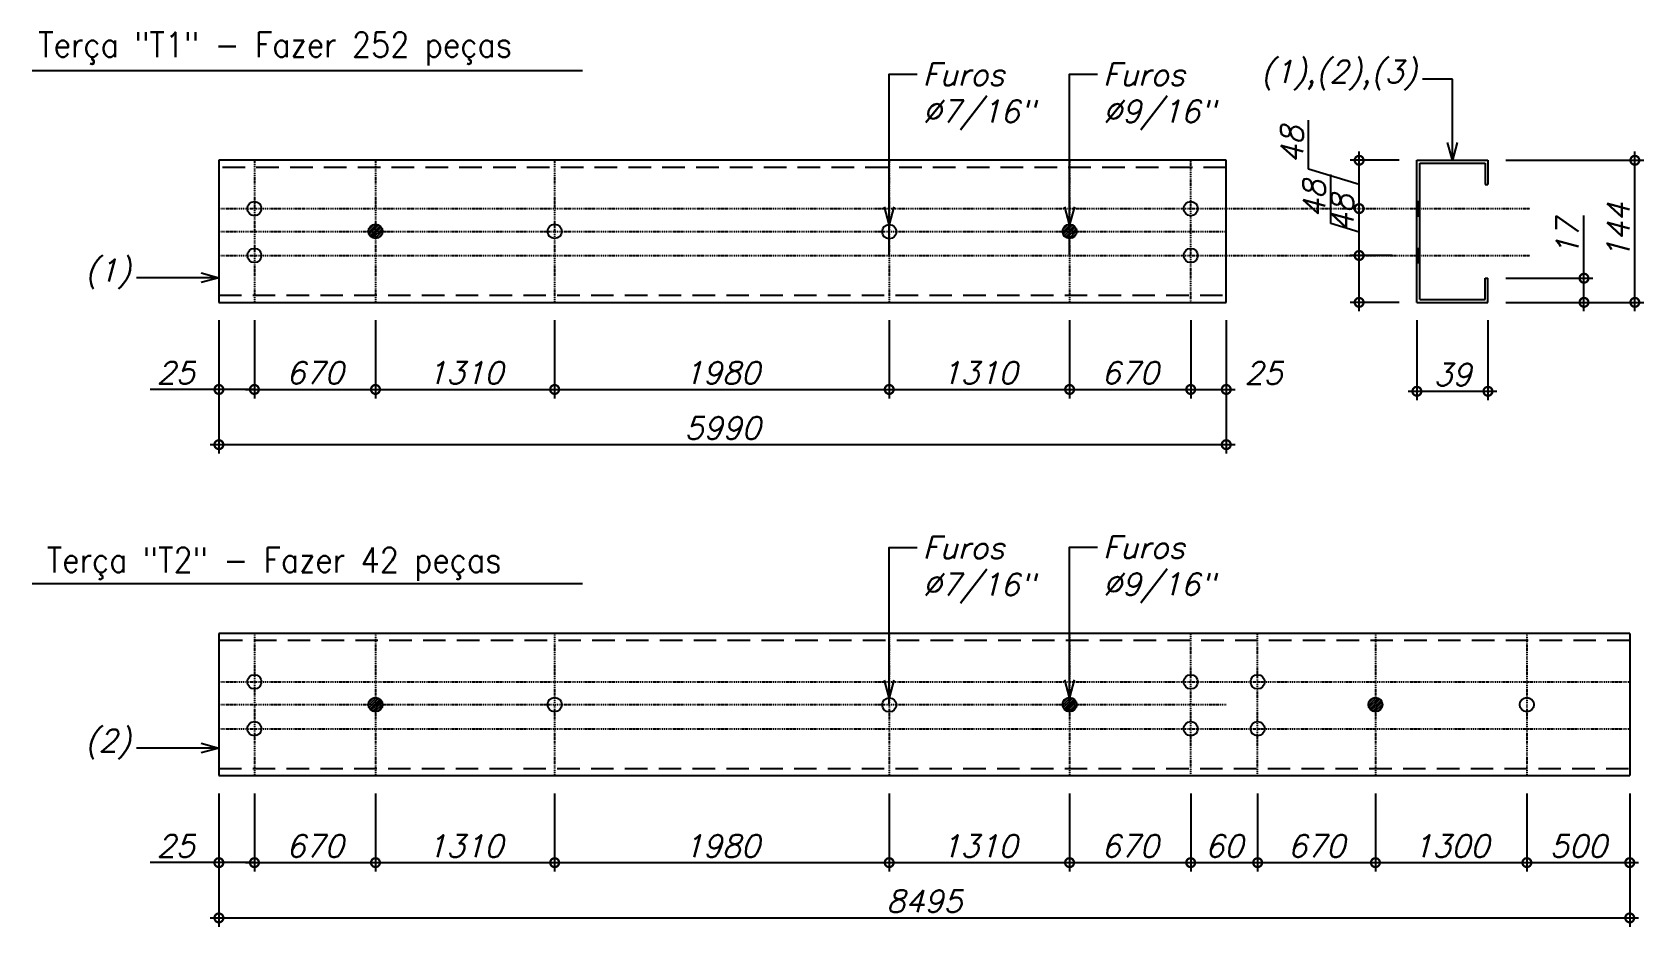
# Model space of a CAD drawing. Header units: millimetres. Extents: x -287396 to 401320, y -174247 to 142644.
# Drawn here: x -114566 to -112297, y 137158 to 138417 of the extents above; entities that cross this region are included whole.
import ezdxf

# ---------------------------------------------------------------- set-up
doc = ezdxf.new("R2010")
doc.units = ezdxf.units.MM
doc.header["$LTSCALE"] = 2.5
doc.linetypes.add('DASHDOT', pattern=[1, 0.5, -0.25, 0, -0.25])
doc.linetypes.add('DASHED', pattern=[19.05, 12.7, -6.35])
doc.styles.add('ROMANS', font='romans', dxfattribs={"oblique": 15})
doc.dimstyles.new('Esc. 12.5', dxfattribs={"dimscale": 12.5, "dimtxt": 2.5, "dimasz": 2, "dimexe": 1, "dimexo": 2, "dimtad": 1, "dimdec": 0, "dimtxsty": 'ROMANS', "dimblk": 'DOTSMALL', "dimcen": 2.5, "dimdle": 1, "dimclrd": 2, "dimclre": 2, "dimadec": 0, "dimazin": 0, "dimtfac": 1, "dimtdec": 0, "dimtmove": 0, "dimatfit": 3, "dimldrblk": 'OPEN30', "dimfxl": 1, "dimarcsym": 0})

# ---------------------------------------------------------------- blocks, each defined once
blk = doc.blocks.new('_DotSmall')
at = {"color": 0, "linetype": 'ByBlock', "const_width": 0.5}
blk.add_lwpolyline([(-0.0625, 0, 1), (0.0625, 0, 1)], format="xyb", close=True, dxfattribs=at)
blk = doc.blocks.new('*D357')
at = {"color": 2, "lineweight": -2}
for p, q in [((-114303.1, 138012), (-114303.1, 137901.9)), ((-114253.1, 138012), (-114253.1, 137901.9)), ((-114303.1, 137914.4), (-114399.8, 137914.4)), ((-114253.1, 137914.4), (-114315.6, 137914.4))]:
    blk.add_line(p, q, dxfattribs=at)
at = {"layer": 'DEFPOINTS', "color": 0}
for p in [(-114303.1, 138037), (-114253.1, 138037), (-114253.1, 137914.4)]:
    blk.add_point(p, dxfattribs=at)
at = {"color": 2, "lineweight": -2, "xscale": 25, "yscale": 25, "zscale": 25, "rotation": 180}
blk.add_blockref('_DotSmall', (-114303.1, 137914.4), dxfattribs=at)
at = {"color": 2, "lineweight": -2, "xscale": 25, "yscale": 25, "zscale": 25}
blk.add_blockref('_DotSmall', (-114253.1, 137914.4), dxfattribs=at)
at = {"color": 0, "insert": (-114363.9, 137937.9), "char_height": 31.25, "attachment_point": 5, "style": 'ROMANS'}
blk.add_mtext('25', dxfattribs=at)
blk = doc.blocks.new('_OPEN30')
at = {"color": 0, "linetype": 'ByBlock', "ltscale": 0.5}
for p, q in [((-1, 0.268), (0, 0)), ((0, 0), (-1, -0.268)), ((0, 0), (-1, 0))]:
    blk.add_line(p, q, dxfattribs=at)
blk = doc.blocks.new('*D358')
at = {"color": 2, "lineweight": -2}
for p, q in [((-114253.1, 138012), (-114253.1, 137901.9)), ((-114082.7, 138012), (-114082.7, 137901.9)), ((-114265.6, 137914.4), (-114070.2, 137914.4))]:
    blk.add_line(p, q, dxfattribs=at)
at = {"layer": 'DEFPOINTS', "color": 0}
for p in [(-114253.1, 138037), (-114082.7, 138037), (-114082.7, 137914.4)]:
    blk.add_point(p, dxfattribs=at)
at = {"color": 2, "lineweight": -2, "xscale": 25, "yscale": 25, "zscale": 25, "rotation": 180}
blk.add_blockref('_DotSmall', (-114253.1, 137914.4), dxfattribs=at)
at = {"color": 2, "lineweight": -2, "xscale": 25, "yscale": 25, "zscale": 25}
blk.add_blockref('_DotSmall', (-114082.7, 137914.4), dxfattribs=at)
at = {"color": 0, "insert": (-114167.9, 137937.9), "char_height": 31.25, "attachment_point": 5, "style": 'ROMANS'}
blk.add_mtext('670', dxfattribs=at)
blk = doc.blocks.new('*D359')
at = {"color": 2, "lineweight": -2}
for p, q in [((-113830.5, 138012), (-113830.5, 137901.9)), ((-113359.6, 138012), (-113359.6, 137901.9)), ((-113843, 137914.4), (-113347.1, 137914.4))]:
    blk.add_line(p, q, dxfattribs=at)
at = {"layer": 'DEFPOINTS', "color": 0}
for p in [(-113830.5, 138037), (-113359.6, 138037), (-113359.6, 137914.4)]:
    blk.add_point(p, dxfattribs=at)
at = {"color": 2, "lineweight": -2, "xscale": 25, "yscale": 25, "zscale": 25, "rotation": 180}
blk.add_blockref('_DotSmall', (-113830.5, 137914.4), dxfattribs=at)
at = {"color": 2, "lineweight": -2, "xscale": 25, "yscale": 25, "zscale": 25}
blk.add_blockref('_DotSmall', (-113359.6, 137914.4), dxfattribs=at)
at = {"color": 0, "insert": (-113595.1, 137937.9), "char_height": 31.25, "attachment_point": 5, "style": 'ROMANS'}
blk.add_mtext('1980', dxfattribs=at)
blk = doc.blocks.new('*D360')
at = {"color": 2, "lineweight": -2}
for p, q in [((-113359.6, 138012), (-113359.6, 137901.9)), ((-113105.7, 138012), (-113105.7, 137901.9)), ((-113372.1, 137914.4), (-113093.2, 137914.4))]:
    blk.add_line(p, q, dxfattribs=at)
at = {"layer": 'DEFPOINTS', "color": 0}
for p in [(-113359.6, 138037), (-113105.7, 138037), (-113105.7, 137914.4)]:
    blk.add_point(p, dxfattribs=at)
at = {"color": 2, "lineweight": -2, "xscale": 25, "yscale": 25, "zscale": 25, "rotation": 180}
blk.add_blockref('_DotSmall', (-113359.6, 137914.4), dxfattribs=at)
at = {"color": 2, "lineweight": -2, "xscale": 25, "yscale": 25, "zscale": 25}
blk.add_blockref('_DotSmall', (-113105.7, 137914.4), dxfattribs=at)
at = {"color": 0, "insert": (-113232.7, 137937.9), "char_height": 31.25, "attachment_point": 5, "style": 'ROMANS'}
blk.add_mtext('1310', dxfattribs=at)
blk = doc.blocks.new('*D361')
at = {"color": 2, "lineweight": -2}
for p, q in [((-113105.7, 138012), (-113105.7, 137901.9)), ((-112935.2, 138012), (-112935.2, 137901.9)), ((-113118.2, 137914.4), (-112922.7, 137914.4))]:
    blk.add_line(p, q, dxfattribs=at)
at = {"layer": 'DEFPOINTS', "color": 0}
for p in [(-113105.7, 138037), (-112935.2, 138037), (-112935.2, 137914.4)]:
    blk.add_point(p, dxfattribs=at)
at = {"color": 2, "lineweight": -2, "xscale": 25, "yscale": 25, "zscale": 25, "rotation": 180}
blk.add_blockref('_DotSmall', (-113105.7, 137914.4), dxfattribs=at)
at = {"color": 2, "lineweight": -2, "xscale": 25, "yscale": 25, "zscale": 25}
blk.add_blockref('_DotSmall', (-112935.2, 137914.4), dxfattribs=at)
at = {"color": 0, "insert": (-113020.5, 137937.9), "char_height": 31.25, "attachment_point": 5, "style": 'ROMANS'}
blk.add_mtext('670', dxfattribs=at)
blk = doc.blocks.new('*D362')
at = {"color": 2, "lineweight": -2}
for p, q in [((-112935.2, 138012), (-112935.2, 137901.9)), ((-112885.2, 138012), (-112885.2, 137901.9)), ((-112947.7, 137914.4), (-112872.7, 137914.4))]:
    blk.add_line(p, q, dxfattribs=at)
at = {"layer": 'DEFPOINTS', "color": 0}
for p in [(-112935.2, 138037), (-112885.2, 138037), (-112885.2, 137914.4)]:
    blk.add_point(p, dxfattribs=at)
at = {"color": 2, "lineweight": -2, "xscale": 25, "yscale": 25, "zscale": 25, "rotation": 180}
blk.add_blockref('_DotSmall', (-112935.2, 137914.4), dxfattribs=at)
at = {"color": 2, "lineweight": -2, "xscale": 25, "yscale": 25, "zscale": 25}
blk.add_blockref('_DotSmall', (-112885.2, 137914.4), dxfattribs=at)
at = {"color": 0, "insert": (-112832.7, 137937.5), "char_height": 31.25, "attachment_point": 5, "style": 'ROMANS'}
blk.add_mtext('25', dxfattribs=at)
blk = doc.blocks.new('*D288')
at = {"color": 2, "lineweight": -2}
for p, q in [((-114082.7, 138012), (-114082.7, 137901.9)), ((-113830.5, 138012), (-113830.5, 137901.9)), ((-114095.2, 137914.4), (-113818, 137914.4))]:
    blk.add_line(p, q, dxfattribs=at)
at = {"layer": 'DEFPOINTS', "color": 0}
for p in [(-114082.7, 138037), (-113830.5, 138037), (-113830.5, 137914.4)]:
    blk.add_point(p, dxfattribs=at)
at = {"color": 2, "lineweight": -2, "xscale": 25, "yscale": 25, "zscale": 25, "rotation": 180}
blk.add_blockref('_DotSmall', (-114082.7, 137914.4), dxfattribs=at)
at = {"color": 2, "lineweight": -2, "xscale": 25, "yscale": 25, "zscale": 25}
blk.add_blockref('_DotSmall', (-113830.5, 137914.4), dxfattribs=at)
at = {"color": 0, "insert": (-113956.6, 137937.9), "char_height": 31.25, "attachment_point": 5, "style": 'ROMANS'}
blk.add_mtext('1310', dxfattribs=at)
blk = doc.blocks.new('*D289')
at = {"color": 2, "lineweight": -2}
for p, q in [((-114303.1, 138012), (-114303.1, 137824.2)), ((-112885.2, 138012), (-112885.2, 137824.2)), ((-114315.6, 137836.7), (-112872.7, 137836.7))]:
    blk.add_line(p, q, dxfattribs=at)
at = {"layer": 'DEFPOINTS', "color": 0}
for p in [(-114303.1, 138037), (-112885.2, 138037), (-112885.2, 137836.7)]:
    blk.add_point(p, dxfattribs=at)
at = {"color": 2, "lineweight": -2, "xscale": 25, "yscale": 25, "zscale": 25, "rotation": 180}
blk.add_blockref('_DotSmall', (-114303.1, 137836.7), dxfattribs=at)
at = {"color": 2, "lineweight": -2, "xscale": 25, "yscale": 25, "zscale": 25}
blk.add_blockref('_DotSmall', (-112885.2, 137836.7), dxfattribs=at)
at = {"color": 0, "insert": (-113594.2, 137860.1), "char_height": 31.25, "attachment_point": 5, "style": 'ROMANS'}
blk.add_mtext('5990', dxfattribs=at)
blk = doc.blocks.new('*D363')
at = {"color": 2, "lineweight": -2}
for p, q in [((-112616.8, 138012), (-112616.8, 137899.3)), ((-112516.8, 138012), (-112516.8, 137899.3)), ((-112629.3, 137911.8), (-112504.3, 137911.8))]:
    blk.add_line(p, q, dxfattribs=at)
at = {"layer": 'DEFPOINTS', "color": 0}
for p in [(-112616.8, 138037), (-112516.8, 138037), (-112516.8, 137911.8)]:
    blk.add_point(p, dxfattribs=at)
at = {"color": 2, "lineweight": -2, "xscale": 25, "yscale": 25, "zscale": 25, "rotation": 180}
blk.add_blockref('_DotSmall', (-112616.8, 137911.8), dxfattribs=at)
at = {"color": 2, "lineweight": -2, "xscale": 25, "yscale": 25, "zscale": 25}
blk.add_blockref('_DotSmall', (-112516.8, 137911.8), dxfattribs=at)
at = {"color": 0, "insert": (-112566.8, 137935.3), "char_height": 31.25, "attachment_point": 5, "style": 'ROMANS'}
blk.add_mtext('39', dxfattribs=at)
blk = doc.blocks.new('*D364')
at = {"color": 2, "lineweight": -2}
for p, q in [((-112381.6, 138071), (-112381.6, 138159.3)), ((-112491.8, 138071), (-112369.1, 138071)), ((-112381.6, 138024.5), (-112381.6, 138071)), ((-112491.8, 138037), (-112369.1, 138037))]:
    blk.add_line(p, q, dxfattribs=at)
at = {"layer": 'DEFPOINTS', "color": 0}
for p in [(-112516.8, 138071), (-112381.6, 138071), (-112516.8, 138037)]:
    blk.add_point(p, dxfattribs=at)
at = {"color": 2, "lineweight": -2, "xscale": 25, "yscale": 25, "zscale": 25}
for p, rotation in [((-112381.6, 138071), 90), ((-112381.6, 138037), 270)]:
    blk.add_blockref('_DotSmall', p, dxfattribs=dict(at, rotation=rotation))
at = {"color": 0, "insert": (-112405, 138127.6), "char_height": 31.25, "attachment_point": 5, "rotation": 90, "style": 'ROMANS'}
blk.add_mtext('17', dxfattribs=at)
blk = doc.blocks.new('*D365')
at = {"color": 2, "lineweight": -2}
for p, q in [((-112491.8, 138237), (-112297.5, 138237)), ((-112310, 138024.5), (-112310, 138249.5)), ((-112491.8, 138037), (-112297.5, 138037))]:
    blk.add_line(p, q, dxfattribs=at)
at = {"layer": 'DEFPOINTS', "color": 0}
for p in [(-112516.8, 138237), (-112310, 138237), (-112516.8, 138037)]:
    blk.add_point(p, dxfattribs=at)
at = {"color": 2, "lineweight": -2, "xscale": 25, "yscale": 25, "zscale": 25}
for p, rotation in [((-112310, 138237), 90), ((-112310, 138037), 270)]:
    blk.add_blockref('_DotSmall', p, dxfattribs=dict(at, rotation=rotation))
at = {"color": 0, "insert": (-112333.4, 138137), "char_height": 31.25, "attachment_point": 5, "rotation": 90, "style": 'ROMANS'}
blk.add_mtext('144', dxfattribs=at)
blk = doc.blocks.new('*D366')
at = {"color": 2, "lineweight": -2}
for p, q in [((-112698.1, 138103), (-112698.1, 138197.1)), ((-112651.5, 138103), (-112710.6, 138103)), ((-112698.1, 138024.5), (-112698.1, 138103)), ((-112641.8, 138037), (-112710.6, 138037))]:
    blk.add_line(p, q, dxfattribs=at)
at = {"layer": 'DEFPOINTS', "color": 0}
for p in [(-112698.1, 138103), (-112626.5, 138103), (-112616.8, 138037)]:
    blk.add_point(p, dxfattribs=at)
at = {"color": 2, "lineweight": -2, "xscale": 25, "yscale": 25, "zscale": 25}
for p, rotation in [((-112698.1, 138103), 90), ((-112698.1, 138037), 270)]:
    blk.add_blockref('_DotSmall', p, dxfattribs=dict(at, rotation=rotation))
at = {"color": 0, "insert": (-112721.5, 138162.5), "char_height": 31.25, "attachment_point": 5, "rotation": 90, "style": 'ROMANS'}
blk.add_mtext('48', dxfattribs=at)
blk = doc.blocks.new('*D367')
at = {"color": 2, "lineweight": -2}
for p, q in [((-112738, 138147.9), (-112738, 138217)), ((-112723.1, 138169), (-112710.6, 138169)), ((-112698.1, 138090.5), (-112698.1, 138181.5)), ((-112698.1, 138136), (-112738, 138147.9)), ((-112651.5, 138103), (-112710.6, 138103))]:
    blk.add_line(p, q, dxfattribs=at)
at = {"layer": 'DEFPOINTS', "color": 0}
for p in [(-112698.1, 138169), (-112698.1, 138169), (-112626.5, 138103)]:
    blk.add_point(p, dxfattribs=at)
at = {"color": 2, "lineweight": -2, "xscale": 25, "yscale": 25, "zscale": 25}
for p, rotation in [((-112698.1, 138169), 90), ((-112698.1, 138103), 270)]:
    blk.add_blockref('_DotSmall', p, dxfattribs=dict(at, rotation=rotation))
at = {"color": 0, "insert": (-112761.4, 138182.5), "char_height": 31.25, "attachment_point": 5, "rotation": 90, "style": 'ROMANS'}
blk.add_mtext('48', dxfattribs=at)
blk = doc.blocks.new('*D368')
at = {"color": 2, "lineweight": -2}
for p, q in [((-112769.2, 138224.3), (-112769.2, 138293.4)), ((-112641.8, 138237), (-112710.6, 138237)), ((-112698.1, 138156.5), (-112698.1, 138249.5)), ((-112698.1, 138203), (-112769.2, 138224.3)), ((-112723.1, 138169), (-112710.6, 138169))]:
    blk.add_line(p, q, dxfattribs=at)
at = {"layer": 'DEFPOINTS', "color": 0}
for p in [(-112698.1, 138237), (-112616.8, 138237), (-112698.1, 138169)]:
    blk.add_point(p, dxfattribs=at)
at = {"color": 2, "lineweight": -2, "xscale": 25, "yscale": 25, "zscale": 25}
for p, rotation in [((-112698.1, 138237), 90), ((-112698.1, 138169), 270)]:
    blk.add_blockref('_DotSmall', p, dxfattribs=dict(at, rotation=rotation))
at = {"color": 0, "insert": (-112792.6, 138258.8), "char_height": 31.25, "attachment_point": 5, "rotation": 90, "style": 'ROMANS'}
blk.add_mtext('48', dxfattribs=at)
blk = doc.blocks.new('*D369')
at = {"color": 2, "lineweight": -2}
for p, q in [((-114303.1, 137345.8), (-114303.1, 137235.8)), ((-114253.1, 137345.8), (-114253.1, 137235.8)), ((-114303.1, 137248.3), (-114399.8, 137248.3)), ((-114253.1, 137248.3), (-114315.6, 137248.3))]:
    blk.add_line(p, q, dxfattribs=at)
at = {"layer": 'DEFPOINTS', "color": 0}
for p in [(-114303.1, 137370.8), (-114253.1, 137370.8), (-114253.1, 137248.3)]:
    blk.add_point(p, dxfattribs=at)
at = {"color": 2, "lineweight": -2, "xscale": 25, "yscale": 25, "zscale": 25, "rotation": 180}
blk.add_blockref('_DotSmall', (-114303.1, 137248.3), dxfattribs=at)
at = {"color": 2, "lineweight": -2, "xscale": 25, "yscale": 25, "zscale": 25}
blk.add_blockref('_DotSmall', (-114253.1, 137248.3), dxfattribs=at)
at = {"color": 0, "insert": (-114363.9, 137271.7), "char_height": 31.25, "attachment_point": 5, "style": 'ROMANS'}
blk.add_mtext('25', dxfattribs=at)
blk = doc.blocks.new('*D370')
at = {"color": 2, "lineweight": -2}
for p, q in [((-114253.1, 137345.8), (-114253.1, 137235.8)), ((-114082.7, 137345.8), (-114082.7, 137235.8)), ((-114265.6, 137248.3), (-114070.2, 137248.3))]:
    blk.add_line(p, q, dxfattribs=at)
at = {"layer": 'DEFPOINTS', "color": 0}
for p in [(-114253.1, 137370.8), (-114082.7, 137370.8), (-114082.7, 137248.3)]:
    blk.add_point(p, dxfattribs=at)
at = {"color": 2, "lineweight": -2, "xscale": 25, "yscale": 25, "zscale": 25, "rotation": 180}
blk.add_blockref('_DotSmall', (-114253.1, 137248.3), dxfattribs=at)
at = {"color": 2, "lineweight": -2, "xscale": 25, "yscale": 25, "zscale": 25}
blk.add_blockref('_DotSmall', (-114082.7, 137248.3), dxfattribs=at)
at = {"color": 0, "insert": (-114167.9, 137271.7), "char_height": 31.25, "attachment_point": 5, "style": 'ROMANS'}
blk.add_mtext('670', dxfattribs=at)
blk = doc.blocks.new('*D371')
at = {"color": 2, "lineweight": -2}
for p, q in [((-113830.5, 137345.8), (-113830.5, 137235.8)), ((-113359.6, 137345.8), (-113359.6, 137235.8)), ((-113843, 137248.3), (-113347.1, 137248.3))]:
    blk.add_line(p, q, dxfattribs=at)
at = {"layer": 'DEFPOINTS', "color": 0}
for p in [(-113830.5, 137370.8), (-113359.6, 137370.8), (-113359.6, 137248.3)]:
    blk.add_point(p, dxfattribs=at)
at = {"color": 2, "lineweight": -2, "xscale": 25, "yscale": 25, "zscale": 25, "rotation": 180}
blk.add_blockref('_DotSmall', (-113830.5, 137248.3), dxfattribs=at)
at = {"color": 2, "lineweight": -2, "xscale": 25, "yscale": 25, "zscale": 25}
blk.add_blockref('_DotSmall', (-113359.6, 137248.3), dxfattribs=at)
at = {"color": 0, "insert": (-113595.1, 137271.7), "char_height": 31.25, "attachment_point": 5, "style": 'ROMANS'}
blk.add_mtext('1980', dxfattribs=at)
blk = doc.blocks.new('*D372')
at = {"color": 2, "lineweight": -2}
for p, q in [((-113359.6, 137345.8), (-113359.6, 137235.8)), ((-113105.7, 137345.8), (-113105.7, 137235.8)), ((-113372.1, 137248.3), (-113093.2, 137248.3))]:
    blk.add_line(p, q, dxfattribs=at)
at = {"layer": 'DEFPOINTS', "color": 0}
for p in [(-113359.6, 137370.8), (-113105.7, 137370.8), (-113105.7, 137248.3)]:
    blk.add_point(p, dxfattribs=at)
at = {"color": 2, "lineweight": -2, "xscale": 25, "yscale": 25, "zscale": 25, "rotation": 180}
blk.add_blockref('_DotSmall', (-113359.6, 137248.3), dxfattribs=at)
at = {"color": 2, "lineweight": -2, "xscale": 25, "yscale": 25, "zscale": 25}
blk.add_blockref('_DotSmall', (-113105.7, 137248.3), dxfattribs=at)
at = {"color": 0, "insert": (-113232.7, 137271.7), "char_height": 31.25, "attachment_point": 5, "style": 'ROMANS'}
blk.add_mtext('1310', dxfattribs=at)
blk = doc.blocks.new('*D373')
at = {"color": 2, "lineweight": -2}
for p, q in [((-113105.7, 137345.8), (-113105.7, 137235.8)), ((-112935.2, 137345.8), (-112935.2, 137235.8)), ((-113118.2, 137248.3), (-112922.7, 137248.3))]:
    blk.add_line(p, q, dxfattribs=at)
at = {"layer": 'DEFPOINTS', "color": 0}
for p in [(-113105.7, 137370.8), (-112935.2, 137370.8), (-112935.2, 137248.3)]:
    blk.add_point(p, dxfattribs=at)
at = {"color": 2, "lineweight": -2, "xscale": 25, "yscale": 25, "zscale": 25, "rotation": 180}
blk.add_blockref('_DotSmall', (-113105.7, 137248.3), dxfattribs=at)
at = {"color": 2, "lineweight": -2, "xscale": 25, "yscale": 25, "zscale": 25}
blk.add_blockref('_DotSmall', (-112935.2, 137248.3), dxfattribs=at)
at = {"color": 0, "insert": (-113020.5, 137271.7), "char_height": 31.25, "attachment_point": 5, "style": 'ROMANS'}
blk.add_mtext('670', dxfattribs=at)
blk = doc.blocks.new('*D374')
at = {"color": 2, "lineweight": -2}
for p, q in [((-112935.2, 137345.8), (-112935.2, 137235.8)), ((-112841, 137345.8), (-112841, 137235.8)), ((-112947.7, 137248.3), (-112828.5, 137248.3))]:
    blk.add_line(p, q, dxfattribs=at)
at = {"layer": 'DEFPOINTS', "color": 0}
for p in [(-112935.2, 137370.8), (-112841, 137370.8), (-112841, 137248.3)]:
    blk.add_point(p, dxfattribs=at)
at = {"color": 2, "lineweight": -2, "xscale": 25, "yscale": 25, "zscale": 25, "rotation": 180}
blk.add_blockref('_DotSmall', (-112935.2, 137248.3), dxfattribs=at)
at = {"color": 2, "lineweight": -2, "xscale": 25, "yscale": 25, "zscale": 25}
blk.add_blockref('_DotSmall', (-112841, 137248.3), dxfattribs=at)
at = {"color": 0, "insert": (-112888.1, 137271.7), "char_height": 31.25, "attachment_point": 5, "style": 'ROMANS'}
blk.add_mtext('60', dxfattribs=at)
blk = doc.blocks.new('*D290')
at = {"color": 2, "lineweight": -2}
for p, q in [((-114082.7, 137345.8), (-114082.7, 137235.8)), ((-113830.5, 137345.8), (-113830.5, 137235.8)), ((-114095.2, 137248.3), (-113818, 137248.3))]:
    blk.add_line(p, q, dxfattribs=at)
at = {"layer": 'DEFPOINTS', "color": 0}
for p in [(-114082.7, 137370.8), (-113830.5, 137370.8), (-113830.5, 137248.3)]:
    blk.add_point(p, dxfattribs=at)
at = {"color": 2, "lineweight": -2, "xscale": 25, "yscale": 25, "zscale": 25, "rotation": 180}
blk.add_blockref('_DotSmall', (-114082.7, 137248.3), dxfattribs=at)
at = {"color": 2, "lineweight": -2, "xscale": 25, "yscale": 25, "zscale": 25}
blk.add_blockref('_DotSmall', (-113830.5, 137248.3), dxfattribs=at)
at = {"color": 0, "insert": (-113956.6, 137271.7), "char_height": 31.25, "attachment_point": 5, "style": 'ROMANS'}
blk.add_mtext('1310', dxfattribs=at)
blk = doc.blocks.new('*D291')
at = {"color": 2, "lineweight": -2}
for p, q in [((-114303.1, 137345.8), (-114303.1, 137158)), ((-112317.2, 137345.8), (-112317.2, 137158)), ((-114315.6, 137170.5), (-112304.7, 137170.5))]:
    blk.add_line(p, q, dxfattribs=at)
at = {"layer": 'DEFPOINTS', "color": 0}
for p in [(-114303.1, 137370.8), (-112317.2, 137370.8), (-112317.2, 137170.5)]:
    blk.add_point(p, dxfattribs=at)
at = {"color": 2, "lineweight": -2, "xscale": 25, "yscale": 25, "zscale": 25, "rotation": 180}
blk.add_blockref('_DotSmall', (-114303.1, 137170.5), dxfattribs=at)
at = {"color": 2, "lineweight": -2, "xscale": 25, "yscale": 25, "zscale": 25}
blk.add_blockref('_DotSmall', (-112317.2, 137170.5), dxfattribs=at)
at = {"color": 0, "insert": (-113310.2, 137194), "char_height": 31.25, "attachment_point": 5, "style": 'ROMANS'}
blk.add_mtext('8495', dxfattribs=at)
blk = doc.blocks.new('*D292')
at = {"color": 2, "lineweight": -2}
for p, q in [((-112841, 137345.8), (-112841, 137235.8)), ((-112675.2, 137345.8), (-112675.2, 137235.8)), ((-112853.5, 137248.3), (-112662.7, 137248.3))]:
    blk.add_line(p, q, dxfattribs=at)
at = {"layer": 'DEFPOINTS', "color": 0}
for p in [(-112841, 137370.8), (-112675.2, 137370.8), (-112675.2, 137248.3)]:
    blk.add_point(p, dxfattribs=at)
at = {"color": 2, "lineweight": -2, "xscale": 25, "yscale": 25, "zscale": 25, "rotation": 180}
blk.add_blockref('_DotSmall', (-112841, 137248.3), dxfattribs=at)
at = {"color": 2, "lineweight": -2, "xscale": 25, "yscale": 25, "zscale": 25}
blk.add_blockref('_DotSmall', (-112675.2, 137248.3), dxfattribs=at)
at = {"color": 0, "insert": (-112758.1, 137271.7), "char_height": 31.25, "attachment_point": 5, "style": 'ROMANS'}
blk.add_mtext('670', dxfattribs=at)
blk = doc.blocks.new('*D384')
at = {"color": 2, "lineweight": -2}
for p, q in [((-112675.2, 137345.8), (-112675.2, 137235.8)), ((-112462, 137345.8), (-112462, 137235.8)), ((-112687.7, 137248.3), (-112449.5, 137248.3))]:
    blk.add_line(p, q, dxfattribs=at)
at = {"layer": 'DEFPOINTS', "color": 0}
for p in [(-112675.2, 137370.8), (-112462, 137370.8), (-112462, 137248.3)]:
    blk.add_point(p, dxfattribs=at)
at = {"color": 2, "lineweight": -2, "xscale": 25, "yscale": 25, "zscale": 25, "rotation": 180}
blk.add_blockref('_DotSmall', (-112675.2, 137248.3), dxfattribs=at)
at = {"color": 2, "lineweight": -2, "xscale": 25, "yscale": 25, "zscale": 25}
blk.add_blockref('_DotSmall', (-112462, 137248.3), dxfattribs=at)
at = {"color": 0, "insert": (-112568.6, 137271.7), "char_height": 31.25, "attachment_point": 5, "style": 'ROMANS'}
blk.add_mtext('1300', dxfattribs=at)
blk = doc.blocks.new('*D385')
at = {"color": 2, "lineweight": -2}
for p, q in [((-112462, 137345.8), (-112462, 137235.8)), ((-112317.2, 137345.8), (-112317.2, 137235.8)), ((-112474.5, 137248.3), (-112304.7, 137248.3))]:
    blk.add_line(p, q, dxfattribs=at)
at = {"layer": 'DEFPOINTS', "color": 0}
for p in [(-112462, 137370.8), (-112317.2, 137370.8), (-112317.2, 137248.3)]:
    blk.add_point(p, dxfattribs=at)
at = {"color": 2, "lineweight": -2, "xscale": 25, "yscale": 25, "zscale": 25, "rotation": 180}
blk.add_blockref('_DotSmall', (-112462, 137248.3), dxfattribs=at)
at = {"color": 2, "lineweight": -2, "xscale": 25, "yscale": 25, "zscale": 25}
blk.add_blockref('_DotSmall', (-112317.2, 137248.3), dxfattribs=at)
at = {"color": 0, "insert": (-112389.6, 137271.7), "char_height": 31.25, "attachment_point": 5, "style": 'ROMANS'}
blk.add_mtext('500', dxfattribs=at)

msp = doc.modelspace()

# ---------------------------------------------------------------- hatches: boundary and pattern name
h = msp.add_hatch()
h.set_pattern_fill('ANSI31', color=6, scale=10, style=0)
h.set_pattern_definition([(45, (-126585.346, 135819.095), (-0.88388348, 0.88388348), [])])
h.paths.add_polyline_path([(-112612.805, 138178.951), (-112616.805, 138178.951), (-112616.805, 138168.951), (-112612.805, 138168.951)])
h.paths.add_polyline_path([(-112612.805, 138168.951), (-112616.805, 138168.951), (-112616.805, 138158.951), (-112612.805, 138158.951)])
h.paths.add_polyline_path([(-112612.805, 138112.951), (-112616.805, 138112.951), (-112616.805, 138102.951), (-112612.805, 138102.951)])
h.paths.add_polyline_path([(-112612.805, 138102.951), (-112616.805, 138102.951), (-112616.805, 138092.951), (-112612.805, 138092.951)])
h = msp.add_hatch()
h.set_pattern_fill('ANSI31', color=6, scale=20, style=0)
h.set_pattern_definition([(45, (-190338.931, 98298.07), (-1.76776695, 1.76776695), [])])
edge = h.paths.add_edge_path()
edge.add_arc((-114082.653, 138136.951), 10, 0, 360)
h = msp.add_hatch()
h.set_pattern_fill('ANSI31', color=6, scale=20, style=0)
h.set_pattern_definition([(45, (-189361.9762, 98298.07), (-1.76776695, 1.76776695), [])])
edge = h.paths.add_edge_path()
edge.add_arc((-113105.698, 138136.951), 10, 0, 360)
h = msp.add_hatch()
h.set_pattern_fill('ANSI31', color=6, scale=20, style=0)
h.set_pattern_definition([(45, (-190338.931, 97631.9263), (-1.76776695, 1.76776695), [])])
edge = h.paths.add_edge_path()
edge.add_arc((-114082.653, 137470.807), 10, 0, 360)
h = msp.add_hatch()
h.set_pattern_fill('ANSI31', color=6, scale=20, style=0)
h.set_pattern_definition([(45, (-189361.9762, 97631.9263), (-1.76776695, 1.76776695), [])])
edge = h.paths.add_edge_path()
edge.add_arc((-113105.698, 137470.807), 10, 0, 360)
h = msp.add_hatch()
h.set_pattern_fill('ANSI31', color=6, scale=20, style=0)
h.set_pattern_definition([(45, (-188931.4366, 97631.9263), (-1.76776695, 1.76776695), [])])
edge = h.paths.add_edge_path()
edge.add_arc((-112675.159, 137470.807), 10, 0, 360)

# ---------------------------------------------------------------- linework, layer by layer
at = {"color": 2}
for p, q in [((-114565.868, 138363.622), (-113791.202, 138363.622)), ((-114565.868, 137641.441), (-113791.202, 137641.441))]:
    msp.add_line(p, q, dxfattribs=at)
for p, q in [((-112885.211, 138236.951), (-114303.14, 138236.951)), ((-114303.14, 138236.951), (-114303.14, 138036.951)), ((-112885.211, 138036.951), (-112885.211, 138236.951)), ((-112616.805, 138036.951), (-112616.805, 138236.951)), ((-112616.805, 138236.951), (-112516.805, 138236.951)), ((-112516.805, 138236.951), (-112516.805, 138202.951)), ((-112612.805, 138040.951), (-112612.805, 138232.951)), ((-112612.805, 138232.951), (-112520.805, 138232.951)), ((-112520.805, 138232.951), (-112520.805, 138202.951)), ((-112520.805, 138202.951), (-112516.805, 138202.951)), ((-112616.805, 138178.951), (-112612.805, 138178.951)), ((-112616.805, 138158.951), (-112612.805, 138158.951)), ((-112616.805, 138112.951), (-112612.805, 138112.951)), ((-112616.805, 138092.951), (-112612.805, 138092.951)), ((-112520.805, 138040.951), (-112520.805, 138070.951)), ((-112520.805, 138070.951), (-112516.805, 138070.951)), ((-112516.805, 138036.951), (-112516.805, 138070.951)), ((-114303.14, 138036.951), (-112885.211, 138036.951)), ((-112616.805, 138036.951), (-112516.805, 138036.951)), ((-112612.805, 138040.951), (-112520.805, 138040.951)), ((-112317.173, 137570.807), (-114303.14, 137570.807)), ((-114303.14, 137570.807), (-114303.14, 137370.807)), ((-112317.173, 137570.807), (-112317.173, 137370.807)), ((-114303.14, 137370.807), (-112317.173, 137370.807))]:
    msp.add_line(p, q)
at = {"color": 2, "linetype": 'DASHDOT'}
for p, q in [((-114253.14, 138236.951), (-114253.14, 138036.951)), ((-114082.653, 138236.951), (-114082.653, 138036.951)), ((-113830.497, 138236.951), (-113830.497, 138036.951)), ((-113359.621, 138236.951), (-113359.621, 138036.951)), ((-113105.698, 138236.951), (-113105.698, 138036.951)), ((-112935.211, 138036.951), (-112935.211, 138236.951)), ((-114303.14, 138168.951), (-112457.192, 138168.951)), ((-114303.14, 138136.951), (-112885.211, 138136.951)), ((-114303.14, 138102.951), (-112457.192, 138102.951)), ((-114253.14, 137570.807), (-114253.14, 137370.807)), ((-114082.653, 137570.807), (-114082.653, 137370.807)), ((-113830.497, 137570.807), (-113830.497, 137370.807)), ((-113359.621, 137570.807), (-113359.621, 137370.807)), ((-113105.698, 137570.807), (-113105.698, 137370.807)), ((-112935.211, 137370.807), (-112935.211, 137570.807)), ((-112841.011, 137370.807), (-112841.011, 137570.807)), ((-112675.159, 137570.807), (-112675.159, 137370.807)), ((-112462.023, 137570.807), (-112462.023, 137370.807)), ((-114303.14, 137502.807), (-112317.173, 137502.807)), ((-114303.14, 137470.807), (-112885.211, 137470.807)), ((-114303.14, 137436.807), (-112317.173, 137436.807))]:
    msp.add_line(p, q, dxfattribs=at)
at = {"color": 2, "linetype": 'DASHED'}
for p, q in [((-112885.211, 138226.951), (-114303.14, 138226.951)), ((-114303.14, 138046.951), (-112885.211, 138046.951)), ((-112317.173, 137560.807), (-114303.14, 137560.807)), ((-114303.14, 137380.807), (-112317.173, 137380.807))]:
    msp.add_line(p, q, dxfattribs=at)
at = {"color": 2}
for points in [[(-113359.621, 138102.951), (-113359.621, 138358.046), (-113320.413, 138358.046)], [(-113105.698, 138102.951), (-113105.698, 138358.046), (-113066.49, 138358.046)], [(-113105.817, 137471.249), (-113105.817, 137692.344), (-113066.608, 137692.344)], [(-113359.621, 137470.807), (-113359.621, 137691.902), (-113320.413, 137691.902)]]:
    msp.add_lwpolyline(points, dxfattribs=at)
for centre in [(-114253.14, 138168.951), (-112935.211, 138168.951), (-114082.653, 138136.951), (-113830.497, 138136.951), (-113359.503, 138136.509), (-113105.698, 138136.951), (-113105.698, 138136.951), (-114253.14, 138102.951), (-112935.211, 138102.951), (-114253.14, 137502.807), (-112935.211, 137502.807), (-112841.011, 137502.807), (-114082.653, 137470.807), (-114082.653, 137470.807), (-113830.497, 137470.807), (-113359.503, 137470.366), (-113105.698, 137470.807), (-113105.698, 137470.807), (-112675.159, 137470.807), (-112675.159, 137470.807), (-112462.023, 137470.807), (-114253.14, 137436.807), (-112935.211, 137436.807), (-112841.011, 137436.807)]:
    msp.add_circle(centre, 10)

# ---------------------------------------------------------------- block references
at = {"color": 2, "xscale": 25, "yscale": 25, "zscale": 25, "rotation": 270}
for p in [(-113359.621, 138146.508), (-113105.698, 138146.508), (-113359.621, 137480.365), (-113105.817, 137480.807)]:
    msp.add_blockref('_OPEN30', p, dxfattribs=at)

# ---------------------------------------------------------------- texts
at = {"style": 'ROMANS', "width": 0.9}
for s, p in [('Terça "T1" - Fazer 252 peças', (-114557.302, 138382.279)), ('Terça "T2" - Fazer 42 peças', (-114545.201, 137656.886))]:
    msp.add_text(s, height=35, dxfattribs=at).set_placement(p)
at = {"char_height": 31.25, "style": 'ROMANS'}
for s, insert, attachment_point in [('Furos\\P%%c7/16"', (-113312.6, 138373.671), 1), ('Furos\\P%%c9/16"', (-113058.677, 138373.671), 1), ('(1),(2),(3)', (-112616.767, 138335.685), 9), ('(1)', (-114427.059, 138056.025), 9), ('Furos\\P%%c7/16"', (-113312.6, 137707.527), 1), ('Furos\\P%%c9/16"', (-113058.796, 137707.969), 1), ('(2)', (-114427.059, 137393.965), 9)]:
    msp.add_mtext(s, dxfattribs=dict(at, insert=insert, attachment_point=attachment_point))

# ---------------------------------------------------------------- dimensions: what is measured, and where the dimension line sits
for base, p1, p2, picture, middle in [((-112698.108, 138236.951), (-112698.108, 138168.951), (-112616.805, 138236.951), '*D368', (-112792.639, 138232.092)), ((-112698.108, 138168.951), (-112626.508, 138102.951), (-112698.108, 138168.951), '*D367', (-112761.389, 138155.717))]:
    dim = msp.add_linear_dim(base=base, p1=p1, p2=p2, angle=90, text='48', dimstyle='Esc. 12.5', override={"dimtmove": 1})
    dim.commit()
    dim.dimension.update_dxf_attribs({"geometry": picture, "text_midpoint": middle})
for base, p1, p2, text, picture, middle in [((-112309.964, 138236.951), (-112516.805, 138036.951), (-112516.805, 138236.951), '144', '*D365', (-112333.402, 138136.951)), ((-112698.108, 138102.951), (-112616.805, 138036.951), (-112626.508, 138102.951), '48', '*D366', (-112721.545, 138162.51)), ((-112381.563, 138070.951), (-112516.805, 138036.951), (-112516.805, 138070.951), '17', '*D364', (-112405.001, 138127.626))]:
    dim = msp.add_linear_dim(base=base, p1=p1, p2=p2, angle=90, text=text, dimstyle='Esc. 12.5')
    dim.commit()
    dim.dimension.update_dxf_attribs({"geometry": picture, "text_midpoint": middle})
for base, p1, p2, picture, middle in [((-114253.14, 137914.433), (-114303.14, 138036.951), (-114253.14, 138036.951), '*D357', (-114363.949, 137914.433)), ((-114253.14, 137248.29), (-114303.14, 137370.807), (-114253.14, 137370.807), '*D369', (-114363.949, 137248.29))]:
    dim = msp.add_linear_dim(base=base, p1=p1, p2=p2, text='25', dimstyle='Esc. 12.5')
    dim.commit()
    dim.dimension.update_dxf_attribs({"geometry": picture, "text_midpoint": middle, "dimtype": 160})
for base, p1, p2, text, picture, middle in [((-112885.211, 137836.67), (-114303.14, 138036.951), (-112885.211, 138036.951), '5990', '*D289', (-113594.176, 137860.108)), ((-113830.497, 137914.433), (-114082.653, 138036.951), (-113830.497, 138036.951), '1310', '*D288', (-113956.575, 137937.871)), ((-112516.805, 137911.822), (-112616.805, 138036.951), (-112516.805, 138036.951), '39', '*D363', (-112566.805, 137935.26)), ((-112317.173, 137170.526), (-114303.14, 137370.807), (-112317.173, 137370.807), '8495', '*D291', (-113310.156, 137193.964)), ((-113830.497, 137248.29), (-114082.653, 137370.807), (-113830.497, 137370.807), '1310', '*D290', (-113956.575, 137271.727))]:
    dim = msp.add_linear_dim(base=base, p1=p1, p2=p2, text=text, dimstyle='Esc. 12.5')
    dim.commit()
    dim.dimension.update_dxf_attribs({"geometry": picture, "text_midpoint": middle})
for base, p1, p2, text, picture, middle in [((-114082.653, 137914.433), (-114253.14, 138036.951), (-114082.653, 138036.951), '670', '*D358', (-114167.896, 137937.871)), ((-113359.621, 137914.433), (-113830.497, 138036.951), (-113359.621, 138036.951), '1980', '*D359', (-113595.059, 137937.871)), ((-113105.698, 137914.433), (-113359.621, 138036.951), (-113105.698, 138036.951), '1310', '*D360', (-113232.66, 137937.871)), ((-112935.211, 137914.433), (-113105.698, 138036.951), (-112935.211, 138036.951), '670', '*D361', (-113020.455, 137937.871)), ((-114082.653, 137248.29), (-114253.14, 137370.807), (-114082.653, 137370.807), '670', '*D370', (-114167.896, 137271.727)), ((-113359.621, 137248.29), (-113830.497, 137370.807), (-113359.621, 137370.807), '1980', '*D371', (-113595.059, 137271.727)), ((-113105.698, 137248.29), (-113359.621, 137370.807), (-113105.698, 137370.807), '1310', '*D372', (-113232.66, 137271.727)), ((-112935.211, 137248.29), (-113105.698, 137370.807), (-112935.211, 137370.807), '670', '*D373', (-113020.455, 137271.727)), ((-112675.159, 137248.29), (-112841.011, 137370.807), (-112675.159, 137370.807), '670', '*D292', (-112758.085, 137271.727)), ((-112462.023, 137248.29), (-112675.159, 137370.807), (-112462.023, 137370.807), '1300', '*D384', (-112568.591, 137271.727)), ((-112317.173, 137248.29), (-112462.023, 137370.807), (-112317.173, 137370.807), '500', '*D385', (-112389.598, 137271.727))]:
    dim = msp.add_linear_dim(base=base, p1=p1, p2=p2, text=text, dimstyle='Esc. 12.5', override={"dimtmove": 1})
    dim.commit()
    dim.dimension.update_dxf_attribs({"geometry": picture, "text_midpoint": middle})
for base, p1, p2, text, picture, middle in [((-112885.211, 137914.433), (-112935.211, 138036.951), (-112885.211, 138036.951), '25', '*D362', (-112832.703, 137914.035)), ((-112841.011, 137248.29), (-112935.211, 137370.807), (-112841.011, 137370.807), '60', '*D374', (-112888.111, 137248.29))]:
    dim = msp.add_linear_dim(base=base, p1=p1, p2=p2, text=text, dimstyle='Esc. 12.5', override={"dimtmove": 1})
    dim.commit()
    dim.dimension.update_dxf_attribs({"geometry": picture, "text_midpoint": middle, "dimtype": 160})

# ---------------------------------------------------------------- leaders
at = {"annotation_type": 0, "has_hookline": 1, "hookline_direction": 1}
for points, text_width in [([(-112566.805, 138236.951), (-112566.805, 138351.31), (-112608.954, 138351.31)], 234.749), ([(-114303.14, 138071.65), (-114419.247, 138071.65)], 62.13), ([(-114303.14, 137409.59), (-114419.247, 137409.59)], 62.13)]:
    msp.add_leader(points, dimstyle='Esc. 12.5', override={"dimgap": 0.625, "dimtad": 0}, dxfattribs=dict(at, text_width=text_width))

doc.saveas('drawing.dxf')
